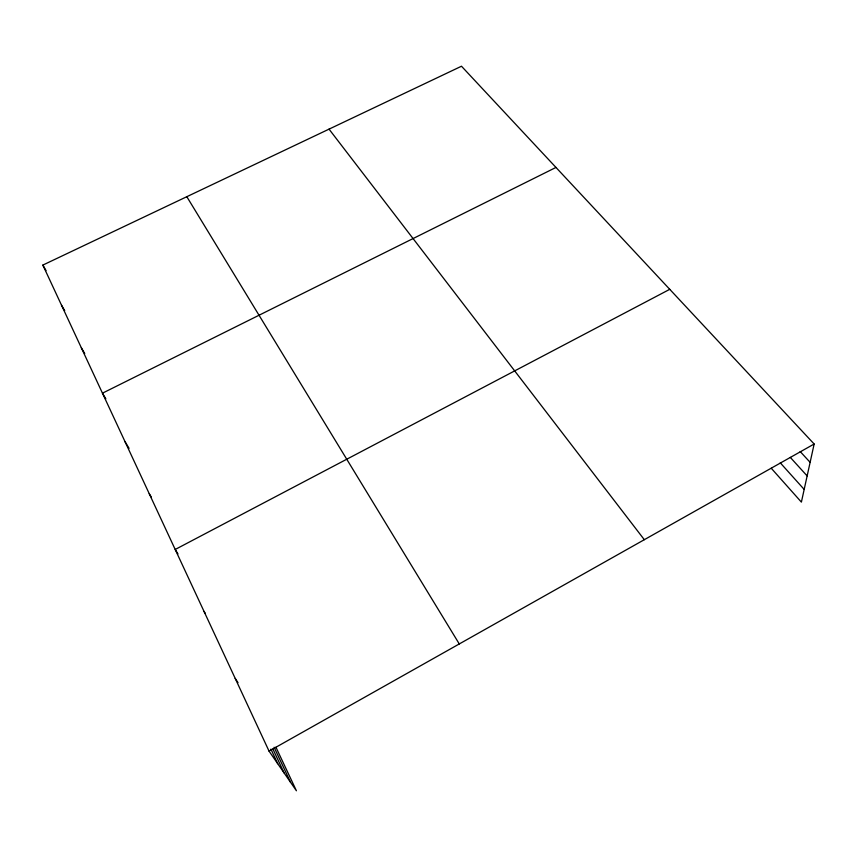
<?xml version="1.0" encoding="UTF-8"?>
<svg xmlns="http://www.w3.org/2000/svg" width="857" height="857" viewBox="0 0 857 857"><rect width="100%" height="100%" fill="white"/><g stroke="black" fill="none" stroke-linecap="round" stroke-linejoin="round"><path stroke-width="1.29" d="M275.943 747.24L296.415 790.775L269.044 751.128L42.85 265.092L461.484 66.225L814.15 444.012L801.391 502.116L771.268 468.265M269.044 751.128L814.15 444.012M669.746 289.323L175.203 549.476L177.967 553.89M555.968 167.436L102.454 393.181L105.85 398.826M800.202 451.553L810.122 462.341M790.315 457.402L807.144 475.914M780.277 462.834L804.177 489.422M329.034 129.139L644.314 539.696M235.204 678.412L238.01 682.633M204.02 611.405L205.369 613.505M149.236 493.686L151.218 496.899M186.815 196.703L459.277 643.95M125.047 441.709L129.064 448.34M81.319 347.749L84.725 353.502M61.49 305.146L64.704 310.609M42.85 265.092L46.074 270.63M274.101 747.272L290.469 782.162M272.901 749.007L284.117 772.96M270.93 749.136L277.722 763.694"/></g></svg>
